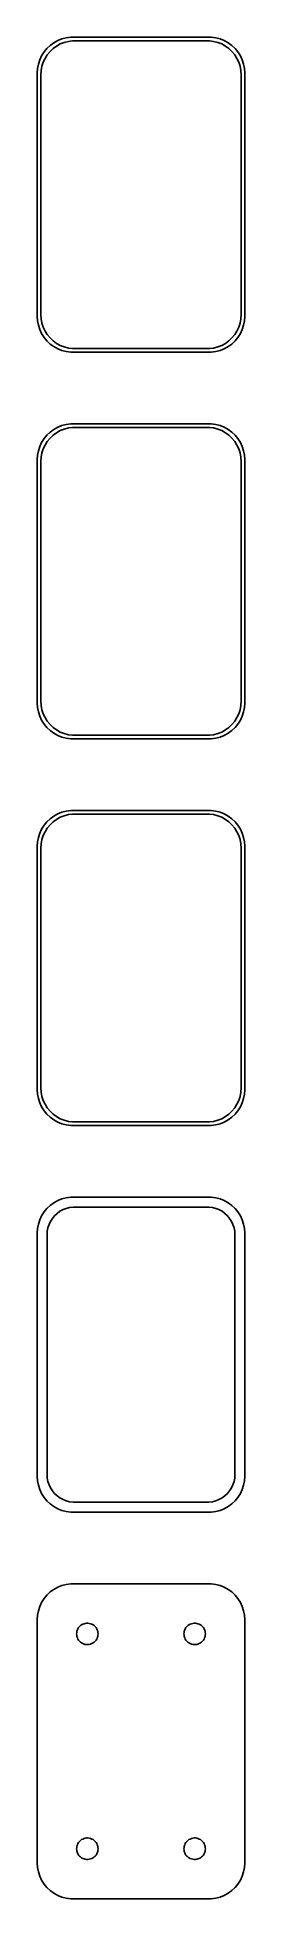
# Model space of a CAD drawing. Header units: metres. Extents: x -14 to 14, y 194 to 454.
import ezdxf

# ---------------------------------------------------------------- set-up
doc = ezdxf.new("R2010")
doc.units = ezdxf.units.M

msp = doc.modelspace()

# ---------------------------------------------------------------- linework, layer by layer
for p, q in [((-13.1448, 452.423), (-13.5451, 451.939)), ((-12.6871, 452.853), (-13.1448, 452.423)), ((-12.7126, 452.002), (-12.2778, 452.41)), ((-12.1791, 453.222), (-12.6871, 452.853)), ((-12.2778, 452.41), (-11.7952, 452.761)), ((-11.6289, 453.524), (-12.1791, 453.222)), ((-11.7952, 452.761), (-11.2724, 453.048)), ((-11.0451, 453.755), (-11.6289, 453.524)), ((-11.2724, 453.048), (-10.7178, 453.268)), ((-10.4369, 453.911), (-11.0451, 453.755)), ((-10.7178, 453.268), (-10.1401, 453.416)), ((-9.81395, 453.99), (-10.4369, 453.911)), ((-10.1401, 453.416), (-9.54825, 453.491)), ((9.81395, 453.99), (-9.81395, 453.99)), ((-9.54825, 453.491), (9.54825, 453.491)), ((9.54825, 453.491), (10.1401, 453.416)), ((10.4369, 453.911), (9.81395, 453.99)), ((10.1401, 453.416), (10.7178, 453.268)), ((11.0451, 453.755), (10.4369, 453.911)), ((10.7178, 453.268), (11.2724, 453.048)), ((11.6289, 453.524), (11.0451, 453.755)), ((11.2724, 453.048), (11.7952, 452.761)), ((12.1791, 453.222), (11.6289, 453.524)), ((11.7952, 452.761), (12.2778, 452.41)), ((12.6871, 452.853), (12.1791, 453.222)), ((12.2778, 452.41), (12.7126, 452.002)), ((13.1448, 452.423), (12.6871, 452.853)), ((13.5451, 451.939), (13.1448, 452.423)), ((-14.3429, 450.243), (-14.4606, 449.627)), ((-14.1489, 450.841), (-14.3429, 450.243)), ((-13.8815, 451.409), (-14.1489, 450.841)), ((-13.9625, 449.345), (-13.8508, 449.931)), ((-13.5451, 451.939), (-13.8815, 451.409)), ((-13.8508, 449.931), (-13.6664, 450.499)), ((-13.6664, 450.499), (-13.4124, 451.038)), ((-13.4124, 451.038), (-13.0928, 451.542)), ((-13.0928, 451.542), (-12.7126, 452.002)), ((12.7126, 452.002), (13.0928, 451.542)), ((13.0928, 451.542), (13.4124, 451.038)), ((13.4124, 451.038), (13.6664, 450.499)), ((13.8815, 451.409), (13.5451, 451.939)), ((13.6664, 450.499), (13.8508, 449.931)), ((13.8508, 449.931), (13.9625, 449.345)), ((14.1489, 450.841), (13.8815, 451.409)), ((14.3429, 450.243), (14.1489, 450.841)), ((14.4606, 449.627), (14.3429, 450.243)), ((-14.4606, 449.627), (-14.5, 449)), ((-14.5, 449), (-14.5, 415)), ((-14, 448.75), (-13.9625, 449.345)), ((-14, 415.25), (-14, 448.75)), ((13.9625, 449.345), (14, 448.75)), ((14, 448.75), (14, 415.25)), ((14.5, 449), (14.4606, 449.627)), ((14.5, 415), (14.5, 449)), ((-14.5, 415), (-14.4606, 414.373)), ((-14.4606, 414.373), (-14.3429, 413.757)), ((-14.3429, 413.757), (-14.1489, 413.159)), ((-13.9625, 414.655), (-14, 415.25)), ((-13.8508, 414.069), (-13.9625, 414.655)), ((-13.6664, 413.501), (-13.8508, 414.069)), ((-13.4124, 412.962), (-13.6664, 413.501)), ((13.6664, 413.501), (13.4124, 412.962)), ((13.8508, 414.069), (13.6664, 413.501)), ((13.9625, 414.655), (13.8508, 414.069)), ((14, 415.25), (13.9625, 414.655)), ((14.1489, 413.159), (14.3429, 413.757)), ((14.3429, 413.757), (14.4606, 414.373)), ((14.4606, 414.373), (14.5, 415)), ((-14.1489, 413.159), (-13.8815, 412.591)), ((-13.8815, 412.591), (-13.5451, 412.061)), ((-13.5451, 412.061), (-13.1448, 411.577)), ((-13.0928, 412.458), (-13.4124, 412.962)), ((-13.1448, 411.577), (-12.6871, 411.147)), ((-12.7126, 411.998), (-13.0928, 412.458)), ((-12.2778, 411.59), (-12.7126, 411.998)), ((-12.6871, 411.147), (-12.1791, 410.778)), ((-11.7952, 411.239), (-12.2778, 411.59)), ((-12.1791, 410.778), (-11.6289, 410.476)), ((-11.2724, 410.952), (-11.7952, 411.239)), ((-10.7178, 410.732), (-11.2724, 410.952)), ((11.2724, 410.952), (10.7178, 410.732)), ((11.7952, 411.239), (11.2724, 410.952)), ((11.6289, 410.476), (12.1791, 410.778)), ((12.2778, 411.59), (11.7952, 411.239)), ((12.1791, 410.778), (12.6871, 411.147)), ((12.7126, 411.998), (12.2778, 411.59)), ((12.6871, 411.147), (13.1448, 411.577)), ((13.0928, 412.458), (12.7126, 411.998)), ((13.4124, 412.962), (13.0928, 412.458)), ((13.1448, 411.577), (13.5451, 412.061)), ((13.5451, 412.061), (13.8815, 412.591)), ((13.8815, 412.591), (14.1489, 413.159)), ((-11.6289, 410.476), (-11.0451, 410.245)), ((-11.0451, 410.245), (-10.4369, 410.089)), ((-10.1401, 410.584), (-10.7178, 410.732)), ((-10.4369, 410.089), (-9.81395, 410.01)), ((-9.54825, 410.509), (-10.1401, 410.584)), ((-9.81395, 410.01), (9.81395, 410.01)), ((9.54825, 410.509), (-9.54825, 410.509)), ((10.1401, 410.584), (9.54825, 410.509)), ((9.81395, 410.01), (10.4369, 410.089)), ((10.7178, 410.732), (10.1401, 410.584)), ((10.4369, 410.089), (11.0451, 410.245)), ((11.0451, 410.245), (11.6289, 410.476)), ((-13.5451, 397.939), (-13.8815, 397.409)), ((-13.1448, 398.423), (-13.5451, 397.939)), ((-12.6871, 398.853), (-13.1448, 398.423)), ((-13.0928, 397.542), (-12.7126, 398.002)), ((-12.7126, 398.002), (-12.2778, 398.41)), ((-12.1791, 399.222), (-12.6871, 398.853)), ((-12.2778, 398.41), (-11.7952, 398.761)), ((-11.6289, 399.524), (-12.1791, 399.222)), ((-11.7952, 398.761), (-11.2724, 399.048)), ((-11.0451, 399.755), (-11.6289, 399.524)), ((-11.2724, 399.048), (-10.7178, 399.268)), ((-10.4369, 399.911), (-11.0451, 399.755)), ((-10.7178, 399.268), (-10.1401, 399.416)), ((-9.81395, 399.99), (-10.4369, 399.911)), ((-10.1401, 399.416), (-9.54825, 399.491)), ((9.81395, 399.99), (-9.81395, 399.99)), ((-9.54825, 399.491), (9.54825, 399.491)), ((9.54825, 399.491), (10.1401, 399.416)), ((10.4369, 399.911), (9.81395, 399.99)), ((10.1401, 399.416), (10.7178, 399.268)), ((11.0451, 399.755), (10.4369, 399.911)), ((10.7178, 399.268), (11.2724, 399.048)), ((11.6289, 399.524), (11.0451, 399.755)), ((11.2724, 399.048), (11.7952, 398.761)), ((12.1791, 399.222), (11.6289, 399.524)), ((11.7952, 398.761), (12.2778, 398.41)), ((12.6871, 398.853), (12.1791, 399.222)), ((12.2778, 398.41), (12.7126, 398.002)), ((13.1448, 398.423), (12.6871, 398.853)), ((12.7126, 398.002), (13.0928, 397.542)), ((13.5451, 397.939), (13.1448, 398.423)), ((13.8815, 397.409), (13.5451, 397.939)), ((-14.4606, 395.627), (-14.5, 395)), ((-14.3429, 396.243), (-14.4606, 395.627)), ((-14.1489, 396.841), (-14.3429, 396.243)), ((-13.8815, 397.409), (-14.1489, 396.841)), ((-14, 394.75), (-13.9625, 395.345)), ((-13.9625, 395.345), (-13.8508, 395.931)), ((-13.8508, 395.931), (-13.6664, 396.499)), ((-13.6664, 396.499), (-13.4124, 397.038)), ((-13.4124, 397.038), (-13.0928, 397.542)), ((13.0928, 397.542), (13.4124, 397.038)), ((13.4124, 397.038), (13.6664, 396.499)), ((13.6664, 396.499), (13.8508, 395.931)), ((13.8508, 395.931), (13.9625, 395.345)), ((14.1489, 396.841), (13.8815, 397.409)), ((13.9625, 395.345), (14, 394.75)), ((14.3429, 396.243), (14.1489, 396.841)), ((14.4606, 395.627), (14.3429, 396.243)), ((14.5, 395), (14.4606, 395.627)), ((-14.5, 395), (-14.5, 361)), ((-14, 361.25), (-14, 394.75)), ((14, 394.75), (14, 361.25)), ((14.5, 361), (14.5, 395)), ((-14.5, 361), (-14.4606, 360.373)), ((-14.4606, 360.373), (-14.3429, 359.757)), ((-14.3429, 359.757), (-14.1489, 359.159)), ((-14.1489, 359.159), (-13.8815, 358.591)), ((-13.9625, 360.655), (-14, 361.25)), ((-13.8508, 360.069), (-13.9625, 360.655)), ((-13.6664, 359.501), (-13.8508, 360.069)), ((-13.4124, 358.962), (-13.6664, 359.501)), ((-13.0928, 358.458), (-13.4124, 358.962)), ((13.4124, 358.962), (13.0928, 358.458)), ((13.6664, 359.501), (13.4124, 358.962)), ((13.8508, 360.069), (13.6664, 359.501)), ((13.9625, 360.655), (13.8508, 360.069)), ((13.8815, 358.591), (14.1489, 359.159)), ((14, 361.25), (13.9625, 360.655)), ((14.1489, 359.159), (14.3429, 359.757)), ((14.3429, 359.757), (14.4606, 360.373)), ((14.4606, 360.373), (14.5, 361)), ((-13.8815, 358.591), (-13.5451, 358.061)), ((-13.5451, 358.061), (-13.1448, 357.577)), ((-13.1448, 357.577), (-12.6871, 357.147)), ((-12.7126, 357.998), (-13.0928, 358.458)), ((-12.2778, 357.59), (-12.7126, 357.998)), ((-12.6871, 357.147), (-12.1791, 356.778)), ((-11.7952, 357.239), (-12.2778, 357.59)), ((-12.1791, 356.778), (-11.6289, 356.476)), ((-11.2724, 356.952), (-11.7952, 357.239)), ((-11.6289, 356.476), (-11.0451, 356.245)), ((-10.7178, 356.732), (-11.2724, 356.952)), ((-11.0451, 356.245), (-10.4369, 356.089)), ((-10.1401, 356.584), (-10.7178, 356.732)), ((-9.54825, 356.509), (-10.1401, 356.584)), ((9.54825, 356.509), (-9.54825, 356.509)), ((10.1401, 356.584), (9.54825, 356.509)), ((10.7178, 356.732), (10.1401, 356.584)), ((10.4369, 356.089), (11.0451, 356.245)), ((11.2724, 356.952), (10.7178, 356.732)), ((11.0451, 356.245), (11.6289, 356.476)), ((11.7952, 357.239), (11.2724, 356.952)), ((11.6289, 356.476), (12.1791, 356.778)), ((12.2778, 357.59), (11.7952, 357.239)), ((12.1791, 356.778), (12.6871, 357.147)), ((12.7126, 357.998), (12.2778, 357.59)), ((12.6871, 357.147), (13.1448, 357.577)), ((13.0928, 358.458), (12.7126, 357.998)), ((13.1448, 357.577), (13.5451, 358.061)), ((13.5451, 358.061), (13.8815, 358.591)), ((-10.4369, 356.089), (-9.81395, 356.01)), ((-9.81395, 356.01), (9.81395, 356.01)), ((9.81395, 356.01), (10.4369, 356.089)), ((-10.4369, 345.911), (-11.0451, 345.755)), ((-9.81395, 345.99), (-10.4369, 345.911)), ((9.81395, 345.99), (-9.81395, 345.99)), ((10.4369, 345.911), (9.81395, 345.99)), ((11.0451, 345.755), (10.4369, 345.911)), ((-13.8815, 343.409), (-14.1489, 342.841)), ((-13.5451, 343.939), (-13.8815, 343.409)), ((-13.1448, 344.423), (-13.5451, 343.939)), ((-13.4124, 343.038), (-13.0928, 343.542)), ((-12.6871, 344.853), (-13.1448, 344.423)), ((-13.0928, 343.542), (-12.7126, 344.002)), ((-12.7126, 344.002), (-12.2778, 344.41)), ((-12.1791, 345.222), (-12.6871, 344.853)), ((-12.2778, 344.41), (-11.7952, 344.761)), ((-11.6289, 345.524), (-12.1791, 345.222)), ((-11.7952, 344.761), (-11.2724, 345.048)), ((-11.0451, 345.755), (-11.6289, 345.524)), ((-11.2724, 345.048), (-10.7178, 345.268)), ((-10.7178, 345.268), (-10.1401, 345.416)), ((-10.1401, 345.416), (-9.54825, 345.491)), ((-9.54825, 345.491), (9.54825, 345.491)), ((9.54825, 345.491), (10.1401, 345.416)), ((10.1401, 345.416), (10.7178, 345.268)), ((10.7178, 345.268), (11.2724, 345.048)), ((11.6289, 345.524), (11.0451, 345.755)), ((11.2724, 345.048), (11.7952, 344.761)), ((12.1791, 345.222), (11.6289, 345.524)), ((11.7952, 344.761), (12.2778, 344.41)), ((12.6871, 344.853), (12.1791, 345.222)), ((12.2778, 344.41), (12.7126, 344.002)), ((13.1448, 344.423), (12.6871, 344.853)), ((12.7126, 344.002), (13.0928, 343.542)), ((13.0928, 343.542), (13.4124, 343.038)), ((13.5451, 343.939), (13.1448, 344.423)), ((13.8815, 343.409), (13.5451, 343.939)), ((14.1489, 342.841), (13.8815, 343.409)), ((-14.4606, 341.627), (-14.5, 341)), ((-14.5, 341), (-14.5, 307)), ((-14.3429, 342.243), (-14.4606, 341.627)), ((-14.1489, 342.841), (-14.3429, 342.243)), ((-14, 340.75), (-13.9625, 341.345)), ((-14, 307.25), (-14, 340.75)), ((-13.9625, 341.345), (-13.8508, 341.931)), ((-13.8508, 341.931), (-13.6664, 342.499)), ((-13.6664, 342.499), (-13.4124, 343.038)), ((13.4124, 343.038), (13.6664, 342.499)), ((13.6664, 342.499), (13.8508, 341.931)), ((13.8508, 341.931), (13.9625, 341.345)), ((13.9625, 341.345), (14, 340.75)), ((14, 340.75), (14, 307.25)), ((14.3429, 342.243), (14.1489, 342.841)), ((14.4606, 341.627), (14.3429, 342.243)), ((14.5, 341), (14.4606, 341.627)), ((14.5, 307), (14.5, 341)), ((-14.5, 307), (-14.4606, 306.373)), ((-13.9625, 306.655), (-14, 307.25)), ((14, 307.25), (13.9625, 306.655)), ((14.4606, 306.373), (14.5, 307)), ((-14.4606, 306.373), (-14.3429, 305.757)), ((-14.3429, 305.757), (-14.1489, 305.159)), ((-14.1489, 305.159), (-13.8815, 304.591)), ((-13.8508, 306.069), (-13.9625, 306.655)), ((-13.8815, 304.591), (-13.5451, 304.061)), ((-13.6664, 305.501), (-13.8508, 306.069)), ((-13.4124, 304.962), (-13.6664, 305.501)), ((-13.0928, 304.458), (-13.4124, 304.962)), ((-12.7126, 303.998), (-13.0928, 304.458)), ((13.0928, 304.458), (12.7126, 303.998)), ((13.4124, 304.962), (13.0928, 304.458)), ((13.6664, 305.501), (13.4124, 304.962)), ((13.5451, 304.061), (13.8815, 304.591)), ((13.8508, 306.069), (13.6664, 305.501)), ((13.9625, 306.655), (13.8508, 306.069)), ((13.8815, 304.591), (14.1489, 305.159)), ((14.1489, 305.159), (14.3429, 305.757)), ((14.3429, 305.757), (14.4606, 306.373)), ((-13.5451, 304.061), (-13.1448, 303.577)), ((-13.1448, 303.577), (-12.6871, 303.147)), ((-12.2778, 303.59), (-12.7126, 303.998)), ((-12.6871, 303.147), (-12.1791, 302.778)), ((-11.7952, 303.239), (-12.2778, 303.59)), ((-12.1791, 302.778), (-11.6289, 302.476)), ((-11.2724, 302.952), (-11.7952, 303.239)), ((-11.6289, 302.476), (-11.0451, 302.245)), ((-10.7178, 302.732), (-11.2724, 302.952)), ((-11.0451, 302.245), (-10.4369, 302.089)), ((-10.1401, 302.584), (-10.7178, 302.732)), ((-10.4369, 302.089), (-9.81395, 302.01)), ((-9.54825, 302.509), (-10.1401, 302.584)), ((-9.81395, 302.01), (9.81395, 302.01)), ((9.54825, 302.509), (-9.54825, 302.509)), ((10.1401, 302.584), (9.54825, 302.509)), ((9.81395, 302.01), (10.4369, 302.089)), ((10.7178, 302.732), (10.1401, 302.584)), ((10.4369, 302.089), (11.0451, 302.245)), ((11.2724, 302.952), (10.7178, 302.732)), ((11.0451, 302.245), (11.6289, 302.476)), ((11.7952, 303.239), (11.2724, 302.952)), ((11.6289, 302.476), (12.1791, 302.778)), ((12.2778, 303.59), (11.7952, 303.239)), ((12.1791, 302.778), (12.6871, 303.147)), ((12.7126, 303.998), (12.2778, 303.59)), ((12.6871, 303.147), (13.1448, 303.577)), ((13.1448, 303.577), (13.5451, 304.061)), ((-12.1791, 291.222), (-12.6871, 290.853)), ((-11.6289, 291.524), (-12.1791, 291.222)), ((-11.0451, 291.755), (-11.6289, 291.524)), ((-10.4369, 291.911), (-11.0451, 291.755)), ((-9.81395, 291.99), (-10.4369, 291.911)), ((9.81395, 291.99), (-9.81395, 291.99)), ((10.4369, 291.911), (9.81395, 291.99)), ((11.0451, 291.755), (10.4369, 291.911)), ((11.6289, 291.524), (11.0451, 291.755)), ((12.1791, 291.222), (11.6289, 291.524)), ((12.6871, 290.853), (12.1791, 291.222)), ((-14.1489, 288.841), (-14.3429, 288.243)), ((-13.8815, 289.409), (-14.1489, 288.841)), ((-13.5451, 289.939), (-13.8815, 289.409)), ((-13.1448, 290.423), (-13.5451, 289.939)), ((-12.6871, 290.853), (-13.1448, 290.423)), ((-12.8477, 288.174), (-12.6408, 288.614)), ((-12.6408, 288.614), (-12.3805, 289.024)), ((-12.3805, 289.024), (-12.0707, 289.399)), ((-12.0707, 289.399), (-11.7165, 289.731)), ((-11.7165, 289.731), (-11.3234, 290.017)), ((-11.3234, 290.017), (-10.8975, 290.251)), ((-10.8975, 290.251), (-10.4457, 290.43)), ((-10.4457, 290.43), (-9.97507, 290.551)), ((-9.97507, 290.551), (-9.49297, 290.612)), ((-9.49297, 290.612), (9.49297, 290.612)), ((9.49297, 290.612), (9.97507, 290.551)), ((9.97507, 290.551), (10.4457, 290.43)), ((10.4457, 290.43), (10.8975, 290.251)), ((10.8975, 290.251), (11.3234, 290.017)), ((11.3234, 290.017), (11.7165, 289.731)), ((11.7165, 289.731), (12.0707, 289.399)), ((12.0707, 289.399), (12.3805, 289.024)), ((12.3805, 289.024), (12.6408, 288.614)), ((12.6408, 288.614), (12.8477, 288.174)), ((13.1448, 290.423), (12.6871, 290.853)), ((13.5451, 289.939), (13.1448, 290.423)), ((13.8815, 289.409), (13.5451, 289.939)), ((14.1489, 288.841), (13.8815, 289.409)), ((14.3429, 288.243), (14.1489, 288.841)), ((-14.4606, 287.627), (-14.5, 287)), ((-14.5, 287), (-14.5, 253)), ((-14.3429, 288.243), (-14.4606, 287.627)), ((-13.1195, 286.75), (-13.089, 287.235)), ((-13.1195, 253.25), (-13.1195, 286.75)), ((-13.089, 287.235), (-12.9979, 287.712)), ((-12.9979, 287.712), (-12.8477, 288.174)), ((12.8477, 288.174), (12.9979, 287.712)), ((12.9979, 287.712), (13.089, 287.235)), ((13.089, 287.235), (13.1195, 286.75)), ((13.1195, 286.75), (13.1195, 253.25)), ((14.4606, 287.627), (14.3429, 288.243)), ((14.5, 287), (14.4606, 287.627)), ((14.5, 253), (14.5, 287)), ((-14.5, 253), (-14.4606, 252.373)), ((-14.4606, 252.373), (-14.3429, 251.757)), ((-13.089, 252.765), (-13.1195, 253.25)), ((-12.9979, 252.288), (-13.089, 252.765)), ((-12.8477, 251.826), (-12.9979, 252.288)), ((12.9979, 252.288), (12.8477, 251.826)), ((13.089, 252.765), (12.9979, 252.288)), ((13.1195, 253.25), (13.089, 252.765)), ((14.3429, 251.757), (14.4606, 252.373)), ((14.4606, 252.373), (14.5, 253)), ((-14.3429, 251.757), (-14.1489, 251.159)), ((-14.1489, 251.159), (-13.8815, 250.591)), ((-13.8815, 250.591), (-13.5451, 250.061)), ((-13.5451, 250.061), (-13.1448, 249.577)), ((-12.6408, 251.386), (-12.8477, 251.826)), ((-12.3805, 250.976), (-12.6408, 251.386)), ((-12.0707, 250.601), (-12.3805, 250.976)), ((-11.7165, 250.269), (-12.0707, 250.601)), ((-11.3234, 249.983), (-11.7165, 250.269)), ((-10.8975, 249.749), (-11.3234, 249.983)), ((-10.4457, 249.57), (-10.8975, 249.749)), ((10.8975, 249.749), (10.4457, 249.57)), ((11.3234, 249.983), (10.8975, 249.749)), ((11.7165, 250.269), (11.3234, 249.983)), ((12.0707, 250.601), (11.7165, 250.269)), ((12.3805, 250.976), (12.0707, 250.601)), ((12.6408, 251.386), (12.3805, 250.976)), ((12.8477, 251.826), (12.6408, 251.386)), ((13.1448, 249.577), (13.5451, 250.061)), ((13.5451, 250.061), (13.8815, 250.591)), ((13.8815, 250.591), (14.1489, 251.159)), ((14.1489, 251.159), (14.3429, 251.757)), ((-13.1448, 249.577), (-12.6871, 249.147)), ((-12.6871, 249.147), (-12.1791, 248.778)), ((-12.1791, 248.778), (-11.6289, 248.476)), ((-11.6289, 248.476), (-11.0451, 248.245)), ((-11.0451, 248.245), (-10.4369, 248.089)), ((-9.97507, 249.449), (-10.4457, 249.57)), ((-10.4369, 248.089), (-9.81395, 248.01)), ((-9.49297, 249.388), (-9.97507, 249.449)), ((-9.81395, 248.01), (9.81395, 248.01)), ((9.49297, 249.388), (-9.49297, 249.388)), ((9.97507, 249.449), (9.49297, 249.388)), ((9.81395, 248.01), (10.4369, 248.089)), ((10.4457, 249.57), (9.97507, 249.449)), ((10.4369, 248.089), (11.0451, 248.245)), ((11.0451, 248.245), (11.6289, 248.476)), ((11.6289, 248.476), (12.1791, 248.778)), ((12.1791, 248.778), (12.6871, 249.147)), ((12.6871, 249.147), (13.1448, 249.577)), ((-12.6871, 236.853), (-13.1448, 236.423)), ((-12.1791, 237.222), (-12.6871, 236.853)), ((-11.6289, 237.524), (-12.1791, 237.222)), ((-11.0451, 237.755), (-11.6289, 237.524)), ((-10.4369, 237.911), (-11.0451, 237.755)), ((-9.81395, 237.99), (-10.4369, 237.911)), ((9.81395, 237.99), (-9.81395, 237.99)), ((10.4369, 237.911), (9.81395, 237.99)), ((11.0451, 237.755), (10.4369, 237.911)), ((11.6289, 237.524), (11.0451, 237.755)), ((12.1791, 237.222), (11.6289, 237.524)), ((12.6871, 236.853), (12.1791, 237.222)), ((13.1448, 236.423), (12.6871, 236.853)), ((-14.3429, 234.243), (-14.4606, 233.627)), ((-14.1489, 234.841), (-14.3429, 234.243)), ((-13.8815, 235.409), (-14.1489, 234.841)), ((-13.5451, 235.939), (-13.8815, 235.409)), ((-13.1448, 236.423), (-13.5451, 235.939)), ((13.5451, 235.939), (13.1448, 236.423)), ((13.8815, 235.409), (13.5451, 235.939)), ((14.1489, 234.841), (13.8815, 235.409)), ((14.3429, 234.243), (14.1489, 234.841)), ((14.4606, 233.627), (14.3429, 234.243)), ((-14.4606, 233.627), (-14.5, 233)), ((-14.5, 233), (-14.5, 199)), ((-8.95287, 231.373), (-8.89465, 231.552)), ((-8.89465, 231.552), (-8.81445, 231.723)), ((-8.81445, 231.723), (-8.71352, 231.882)), ((-8.71352, 231.882), (-8.59344, 232.027)), ((-8.59344, 232.027), (-8.45613, 232.156)), ((-8.45613, 232.156), (-8.30373, 232.266)), ((-8.30373, 232.266), (-8.13866, 232.357)), ((-8.13866, 232.357), (-7.96352, 232.427)), ((-7.96352, 232.427), (-7.78107, 232.473)), ((-7.78107, 232.473), (-7.59418, 232.497)), ((-7.59418, 232.497), (-7.40581, 232.497)), ((-7.40581, 232.497), (-7.21892, 232.473)), ((-7.21892, 232.473), (-7.03647, 232.427)), ((-7.03647, 232.427), (-6.86133, 232.357)), ((-6.86133, 232.357), (-6.69626, 232.266)), ((-6.69626, 232.266), (-6.54385, 232.156)), ((-6.54385, 232.156), (-6.40654, 232.027)), ((-6.40654, 232.027), (-6.28647, 231.882)), ((-6.28647, 231.882), (-6.18553, 231.723)), ((-6.18553, 231.723), (-6.10533, 231.552)), ((-6.10533, 231.552), (-6.04712, 231.373)), ((6.04712, 231.373), (6.10533, 231.552)), ((6.10533, 231.552), (6.18553, 231.723)), ((6.18553, 231.723), (6.28647, 231.882)), ((6.28647, 231.882), (6.40654, 232.027)), ((6.40654, 232.027), (6.54385, 232.156)), ((6.54385, 232.156), (6.69626, 232.266)), ((6.69626, 232.266), (6.86133, 232.357)), ((6.86133, 232.357), (7.03647, 232.427)), ((7.03647, 232.427), (7.21892, 232.473)), ((7.21892, 232.473), (7.40581, 232.497)), ((7.40581, 232.497), (7.59418, 232.497)), ((7.59418, 232.497), (7.78107, 232.473)), ((7.78107, 232.473), (7.96352, 232.427)), ((7.96352, 232.427), (8.13866, 232.357)), ((8.13866, 232.357), (8.30373, 232.266)), ((8.30373, 232.266), (8.45613, 232.156)), ((8.45613, 232.156), (8.59344, 232.027)), ((8.59344, 232.027), (8.71352, 231.882)), ((8.71352, 231.882), (8.81445, 231.723)), ((8.81445, 231.723), (8.89465, 231.552)), ((8.89465, 231.552), (8.95287, 231.373)), ((14.5, 233), (14.4606, 233.627)), ((14.5, 199), (14.5, 233)), ((-9, 231), (-8.98816, 231.188)), ((-8.98816, 230.812), (-9, 231)), ((-8.98816, 231.188), (-8.95287, 231.373)), ((-8.95287, 230.627), (-8.98816, 230.812)), ((-8.89465, 230.448), (-8.95287, 230.627)), ((-8.81445, 230.277), (-8.89465, 230.448)), ((-8.71352, 230.118), (-8.81445, 230.277)), ((-8.59344, 229.973), (-8.71352, 230.118)), ((-8.45613, 229.844), (-8.59344, 229.973)), ((-8.30373, 229.734), (-8.45613, 229.844)), ((-8.13866, 229.643), (-8.30373, 229.734)), ((-7.96352, 229.573), (-8.13866, 229.643)), ((-7.78107, 229.527), (-7.96352, 229.573)), ((-7.59418, 229.503), (-7.78107, 229.527)), ((-7.40581, 229.503), (-7.59418, 229.503)), ((-7.21892, 229.527), (-7.40581, 229.503)), ((-7.03647, 229.573), (-7.21892, 229.527)), ((-6.86133, 229.643), (-7.03647, 229.573)), ((-6.69626, 229.734), (-6.86133, 229.643)), ((-6.54385, 229.844), (-6.69626, 229.734)), ((-6.40654, 229.973), (-6.54385, 229.844)), ((-6.28647, 230.118), (-6.40654, 229.973)), ((-6.18553, 230.277), (-6.28647, 230.118)), ((-6.10533, 230.448), (-6.18553, 230.277)), ((-6.04712, 230.627), (-6.10533, 230.448)), ((-6.04712, 231.373), (-6.01183, 231.188)), ((-6.01183, 230.812), (-6.04712, 230.627)), ((-6.01183, 231.188), (-6, 231)), ((-6, 231), (-6.01183, 230.812)), ((6, 231), (6.01183, 231.188)), ((6.01183, 230.812), (6, 231)), ((6.01183, 231.188), (6.04712, 231.373)), ((6.04712, 230.627), (6.01183, 230.812)), ((6.10533, 230.448), (6.04712, 230.627)), ((6.18553, 230.277), (6.10533, 230.448)), ((6.28647, 230.118), (6.18553, 230.277)), ((6.40654, 229.973), (6.28647, 230.118)), ((6.54385, 229.844), (6.40654, 229.973)), ((6.69626, 229.734), (6.54385, 229.844)), ((6.86133, 229.643), (6.69626, 229.734)), ((7.03647, 229.573), (6.86133, 229.643)), ((7.21892, 229.527), (7.03647, 229.573)), ((7.40581, 229.503), (7.21892, 229.527)), ((7.59418, 229.503), (7.40581, 229.503)), ((7.78107, 229.527), (7.59418, 229.503)), ((7.96352, 229.573), (7.78107, 229.527)), ((8.13866, 229.643), (7.96352, 229.573)), ((8.30373, 229.734), (8.13866, 229.643)), ((8.45613, 229.844), (8.30373, 229.734)), ((8.59344, 229.973), (8.45613, 229.844)), ((8.71352, 230.118), (8.59344, 229.973)), ((8.81445, 230.277), (8.71352, 230.118)), ((8.89465, 230.448), (8.81445, 230.277)), ((8.95287, 230.627), (8.89465, 230.448)), ((8.95287, 231.373), (8.98816, 231.188)), ((8.98816, 230.812), (8.95287, 230.627)), ((8.98816, 231.188), (9, 231)), ((9, 231), (8.98816, 230.812)), ((-9, 201), (-8.98816, 201.188)), ((-8.98816, 200.812), (-9, 201)), ((-8.98816, 201.188), (-8.95287, 201.373)), ((-8.95287, 200.627), (-8.98816, 200.812)), ((-8.95287, 201.373), (-8.89465, 201.552)), ((-8.89465, 200.448), (-8.95287, 200.627)), ((-8.89465, 201.552), (-8.81445, 201.723)), ((-8.81445, 200.277), (-8.89465, 200.448)), ((-8.81445, 201.723), (-8.71352, 201.882)), ((-8.71352, 200.118), (-8.81445, 200.277)), ((-8.71352, 201.882), (-8.59344, 202.027)), ((-8.59344, 202.027), (-8.45613, 202.156)), ((-8.45613, 202.156), (-8.30373, 202.266)), ((-8.30373, 202.266), (-8.13866, 202.357)), ((-8.13866, 202.357), (-7.96352, 202.427)), ((-7.96352, 202.427), (-7.78107, 202.473)), ((-7.78107, 202.473), (-7.59418, 202.497)), ((-7.59418, 202.497), (-7.40581, 202.497)), ((-7.40581, 202.497), (-7.21892, 202.473)), ((-7.21892, 202.473), (-7.03647, 202.427)), ((-7.03647, 202.427), (-6.86133, 202.357)), ((-6.86133, 202.357), (-6.69626, 202.266)), ((-6.69626, 202.266), (-6.54385, 202.156)), ((-6.54385, 202.156), (-6.40654, 202.027)), ((-6.40654, 202.027), (-6.28647, 201.882)), ((-6.28647, 201.882), (-6.18553, 201.723)), ((-6.18553, 200.277), (-6.28647, 200.118)), ((-6.18553, 201.723), (-6.10533, 201.552)), ((-6.10533, 200.448), (-6.18553, 200.277)), ((-6.10533, 201.552), (-6.04712, 201.373)), ((-6.04712, 200.627), (-6.10533, 200.448)), ((-6.04712, 201.373), (-6.01183, 201.188)), ((-6.01183, 200.812), (-6.04712, 200.627)), ((-6.01183, 201.188), (-6, 201)), ((-6, 201), (-6.01183, 200.812)), ((6, 201), (6.01183, 201.188)), ((6.01183, 200.812), (6, 201)), ((6.01183, 201.188), (6.04712, 201.373)), ((6.04712, 200.627), (6.01183, 200.812)), ((6.04712, 201.373), (6.10533, 201.552)), ((6.10533, 200.448), (6.04712, 200.627)), ((6.10533, 201.552), (6.18553, 201.723)), ((6.18553, 200.277), (6.10533, 200.448)), ((6.18553, 201.723), (6.28647, 201.882)), ((6.28647, 200.118), (6.18553, 200.277)), ((6.28647, 201.882), (6.40654, 202.027)), ((6.40654, 202.027), (6.54385, 202.156)), ((6.54385, 202.156), (6.69626, 202.266)), ((6.69626, 202.266), (6.86133, 202.357)), ((6.86133, 202.357), (7.03647, 202.427)), ((7.03647, 202.427), (7.21892, 202.473)), ((7.21892, 202.473), (7.40581, 202.497)), ((7.40581, 202.497), (7.59418, 202.497)), ((7.59418, 202.497), (7.78107, 202.473)), ((7.78107, 202.473), (7.96352, 202.427)), ((7.96352, 202.427), (8.13866, 202.357)), ((8.13866, 202.357), (8.30373, 202.266)), ((8.30373, 202.266), (8.45613, 202.156)), ((8.45613, 202.156), (8.59344, 202.027)), ((8.59344, 202.027), (8.71352, 201.882)), ((8.71352, 201.882), (8.81445, 201.723)), ((8.81445, 200.277), (8.71352, 200.118)), ((8.81445, 201.723), (8.89465, 201.552)), ((8.89465, 200.448), (8.81445, 200.277)), ((8.89465, 201.552), (8.95287, 201.373)), ((8.95287, 200.627), (8.89465, 200.448)), ((8.95287, 201.373), (8.98816, 201.188)), ((8.98816, 200.812), (8.95287, 200.627)), ((8.98816, 201.188), (9, 201)), ((9, 201), (8.98816, 200.812)), ((-14.5, 199), (-14.4606, 198.373)), ((-14.4606, 198.373), (-14.3429, 197.757)), ((-14.3429, 197.757), (-14.1489, 197.159)), ((-8.59344, 199.973), (-8.71352, 200.118)), ((-8.45613, 199.844), (-8.59344, 199.973)), ((-8.30373, 199.734), (-8.45613, 199.844)), ((-8.13866, 199.643), (-8.30373, 199.734)), ((-7.96352, 199.573), (-8.13866, 199.643)), ((-7.78107, 199.527), (-7.96352, 199.573)), ((-7.59418, 199.503), (-7.78107, 199.527)), ((-7.40581, 199.503), (-7.59418, 199.503)), ((-7.21892, 199.527), (-7.40581, 199.503)), ((-7.03647, 199.573), (-7.21892, 199.527)), ((-6.86133, 199.643), (-7.03647, 199.573)), ((-6.69626, 199.734), (-6.86133, 199.643)), ((-6.54385, 199.844), (-6.69626, 199.734)), ((-6.40654, 199.973), (-6.54385, 199.844)), ((-6.28647, 200.118), (-6.40654, 199.973)), ((6.40654, 199.973), (6.28647, 200.118)), ((6.54385, 199.844), (6.40654, 199.973)), ((6.69626, 199.734), (6.54385, 199.844)), ((6.86133, 199.643), (6.69626, 199.734)), ((7.03647, 199.573), (6.86133, 199.643)), ((7.21892, 199.527), (7.03647, 199.573)), ((7.40581, 199.503), (7.21892, 199.527)), ((7.59418, 199.503), (7.40581, 199.503)), ((7.78107, 199.527), (7.59418, 199.503)), ((7.96352, 199.573), (7.78107, 199.527)), ((8.13866, 199.643), (7.96352, 199.573)), ((8.30373, 199.734), (8.13866, 199.643)), ((8.45613, 199.844), (8.30373, 199.734)), ((8.59344, 199.973), (8.45613, 199.844)), ((8.71352, 200.118), (8.59344, 199.973)), ((14.1489, 197.159), (14.3429, 197.757)), ((14.3429, 197.757), (14.4606, 198.373)), ((14.4606, 198.373), (14.5, 199)), ((-14.1489, 197.159), (-13.8815, 196.591)), ((-13.8815, 196.591), (-13.5451, 196.061)), ((-13.5451, 196.061), (-13.1448, 195.577)), ((-13.1448, 195.577), (-12.6871, 195.147)), ((-12.6871, 195.147), (-12.1791, 194.778)), ((12.1791, 194.778), (12.6871, 195.147)), ((12.6871, 195.147), (13.1448, 195.577)), ((13.1448, 195.577), (13.5451, 196.061)), ((13.5451, 196.061), (13.8815, 196.591)), ((13.8815, 196.591), (14.1489, 197.159)), ((-12.1791, 194.778), (-11.6289, 194.476)), ((-11.6289, 194.476), (-11.0451, 194.245)), ((-11.0451, 194.245), (-10.4369, 194.089)), ((-10.4369, 194.089), (-9.81395, 194.01)), ((-9.81395, 194.01), (9.81395, 194.01)), ((9.81395, 194.01), (10.4369, 194.089)), ((10.4369, 194.089), (11.0451, 194.245)), ((11.0451, 194.245), (11.6289, 194.476)), ((11.6289, 194.476), (12.1791, 194.778))]:
    msp.add_line(p, q)

doc.saveas('drawing.dxf')
